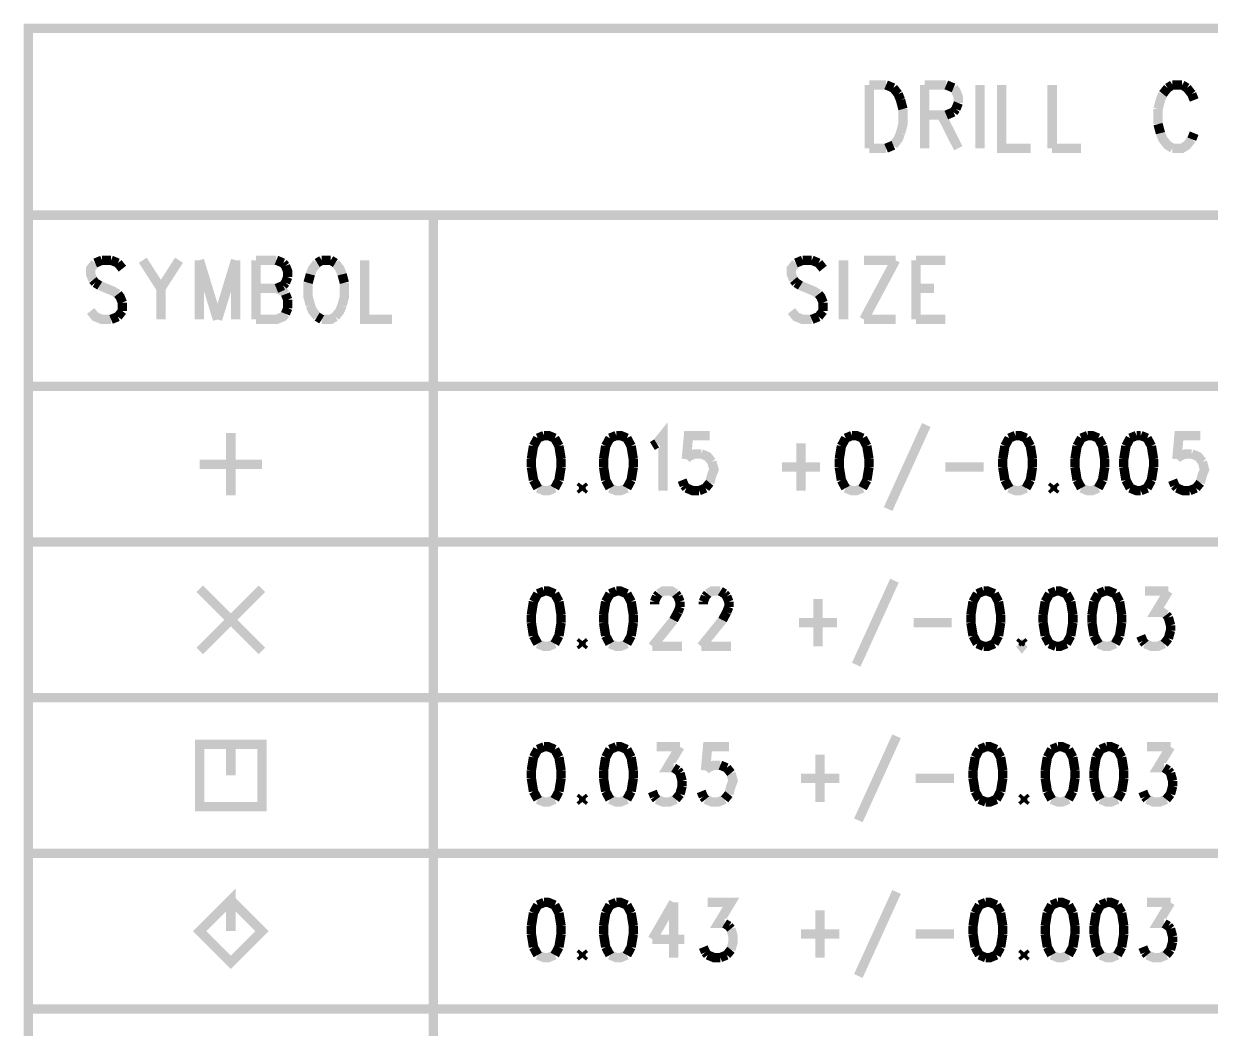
# Model space of a CAD drawing. Extents: x 7.3 to 18.3, y 4.7 to 13.
# Drawn here: x 14.617 to 16.522, y 9.719 to 11.332 of the extents above; entities that cross this region are included whole.
import ezdxf

# ---------------------------------------------------------------- set-up
doc = ezdxf.new("R2010")
doc.units = 0
doc.layers.add('DD_PHO', color=6, linetype='CONTINUOUS')

msp = doc.modelspace()

# ---------------------------------------------------------------- linework, layer by layer
at = {"layer": 'DD_PHO', "const_width": 0.015}
for points in [[(14.625, 11.325), (14.625, 8), (18.275, 8), (18.275, 11.325), (14.625, 11.325)], [(15.975, 11.23421), (15.975, 11.1325)], [(15.975, 11.23421), (16.00204, 11.23421)], [(16.00204, 11.23421), (16.01363, 11.22937)], [(16.06386, 11.23421), (16.06386, 11.1325)], [(16.06386, 11.23421), (16.09863, 11.23421)], [(16.09863, 11.23421), (16.11022, 11.22937)], [(16.15272, 11.23421), (16.15272, 11.1325)], [(16.1875, 11.23421), (16.1875, 11.1325), (16.23386, 11.1325)], [(16.26863, 11.23421), (16.26863, 11.1325)], [(16.46181, 11.23421), (16.45409, 11.22937)], [(16.47727, 11.23421), (16.46181, 11.23421)], [(16.485, 11.22937), (16.47727, 11.23421)], [(16.01363, 11.22937), (16.02136, 11.21968)], [(16.02136, 11.21968), (16.02522, 11.21)], [(16.11022, 11.22937), (16.11409, 11.22453), (16.11795, 11.21484), (16.11795, 11.20515)], [(16.44636, 11.21968), (16.4425, 11.21), (16.43863, 11.19546)], [(16.45409, 11.22937), (16.44636, 11.21968)], [(16.49272, 11.21968), (16.485, 11.22937)], [(16.49659, 11.21), (16.49272, 11.21968)], [(16.02522, 11.21), (16.02909, 11.19546)], [(16.02909, 11.19546), (16.02909, 11.17125), (16.02522, 11.15671)], [(16.11409, 11.19546), (16.11022, 11.19062)], [(16.11795, 11.20515), (16.11409, 11.19546)], [(16.43863, 11.19546), (16.43863, 11.17125)], [(16.09863, 11.18578), (16.06386, 11.18578)], [(16.0909, 11.18578), (16.11795, 11.1325)], [(16.11022, 11.19062), (16.09863, 11.18578)], [(16.02522, 11.15671), (16.02136, 11.14703), (16.01363, 11.13734)], [(16.43863, 11.17125), (16.4425, 11.15671)], [(16.4425, 11.15671), (16.44636, 11.14703), (16.45409, 11.13734), (16.46181, 11.1325)], [(16.49272, 11.14703), (16.49659, 11.15671)], [(16.01363, 11.13734), (16.00204, 11.1325)], [(16.46181, 11.1325), (16.47727, 11.1325), (16.485, 11.13734), (16.49272, 11.14703)], [(16.00204, 11.1325), (15.975, 11.1325)], [(16.26863, 11.1325), (16.315, 11.1325)], [(14.625, 11.025), (18.275, 11.025)], [(15.275, 11.025), (15.275, 8)], [(14.73227, 10.94812), (14.725, 10.93906), (14.725, 10.93), (14.72863, 10.92093)], [(14.74318, 10.95265), (14.73227, 10.94812)], [(14.75772, 10.95265), (14.74318, 10.95265)], [(14.76863, 10.94812), (14.75772, 10.95265)], [(14.7759, 10.93906), (14.76863, 10.94812)], [(14.80863, 10.95265), (14.83772, 10.90734)], [(14.86681, 10.95265), (14.83772, 10.90734)], [(14.89954, 10.95265), (14.89954, 10.8575)], [(14.89954, 10.95265), (14.92863, 10.8575)], [(14.95772, 10.95265), (14.92863, 10.8575)], [(14.95772, 10.95265), (14.95772, 10.8575)], [(14.99045, 10.95265), (14.99045, 10.8575)], [(14.99045, 10.95265), (15.02318, 10.95265)], [(15.02318, 10.95265), (15.03409, 10.94812)], [(15.03409, 10.94812), (15.03772, 10.94359)], [(15.08863, 10.94812), (15.08136, 10.93906), (15.07772, 10.93)], [(15.0959, 10.95265), (15.08863, 10.94812)], [(15.11045, 10.95265), (15.0959, 10.95265)], [(15.11772, 10.94812), (15.11045, 10.95265)], [(15.12863, 10.93), (15.125, 10.93906), (15.11772, 10.94812)], [(15.165, 10.95265), (15.165, 10.8575), (15.20863, 10.8575)], [(15.85727, 10.94812), (15.85, 10.93906), (15.85, 10.93), (15.85363, 10.92093)], [(15.86818, 10.95265), (15.85727, 10.94812)], [(15.88272, 10.95265), (15.86818, 10.95265)], [(15.89363, 10.94812), (15.88272, 10.95265)], [(15.9009, 10.93906), (15.89363, 10.94812)], [(15.93363, 10.95265), (15.93363, 10.8575)], [(16.01727, 10.95265), (15.96636, 10.8575)], [(15.96636, 10.95265), (16.01727, 10.95265)], [(16.05, 10.95265), (16.05, 10.8575)], [(16.05, 10.95265), (16.09727, 10.95265)], [(15.03772, 10.94359), (15.04136, 10.93453), (15.04136, 10.92546)], [(15.07772, 10.93), (15.07409, 10.9164)], [(15.13227, 10.9164), (15.12863, 10.93)], [(14.72863, 10.92093), (14.73227, 10.9164)], [(14.73227, 10.9164), (14.73954, 10.91187)], [(14.73954, 10.91187), (14.76136, 10.90281), (14.76863, 10.89828)], [(15.03409, 10.91187), (15.02318, 10.90734)], [(15.03772, 10.9164), (15.03409, 10.91187)], [(15.04136, 10.92546), (15.03772, 10.9164)], [(15.07409, 10.9164), (15.07409, 10.89375), (15.07772, 10.88015)], [(15.12863, 10.88015), (15.13227, 10.89375), (15.13227, 10.9164)], [(15.85363, 10.92093), (15.85727, 10.9164)], [(15.85727, 10.9164), (15.86454, 10.91187)], [(15.86454, 10.91187), (15.88636, 10.90281), (15.89363, 10.89828)], [(14.76863, 10.89828), (14.77227, 10.89375), (14.7759, 10.88468)], [(14.83772, 10.90734), (14.83772, 10.8575)], [(14.99045, 10.90734), (15.02318, 10.90734), (15.03409, 10.90281), (15.03772, 10.89828)], [(15.03772, 10.89828), (15.04136, 10.88921)], [(15.04136, 10.88921), (15.04136, 10.87562)], [(15.89363, 10.89828), (15.89727, 10.89375), (15.9009, 10.88468)], [(16.05, 10.90734), (16.07909, 10.90734)], [(14.75772, 10.8575), (14.74318, 10.8575), (14.73227, 10.86203), (14.725, 10.87109)], [(14.7759, 10.87109), (14.76863, 10.86203)], [(14.7759, 10.88468), (14.7759, 10.87109)], [(15.04136, 10.87562), (15.03772, 10.86656)], [(15.07772, 10.88015), (15.08136, 10.87109), (15.08863, 10.86203)], [(15.11772, 10.86203), (15.125, 10.87109), (15.12863, 10.88015)], [(15.88272, 10.8575), (15.86818, 10.8575), (15.85727, 10.86203), (15.85, 10.87109)], [(15.9009, 10.87109), (15.89363, 10.86203)], [(15.9009, 10.88468), (15.9009, 10.87109)], [(14.76863, 10.86203), (14.75772, 10.8575)], [(15.03772, 10.86656), (15.03409, 10.86203), (15.02318, 10.8575), (14.99045, 10.8575)], [(15.08863, 10.86203), (15.0959, 10.8575)], [(15.0959, 10.8575), (15.11045, 10.8575), (15.11772, 10.86203)], [(15.89363, 10.86203), (15.88272, 10.8575)], [(15.96636, 10.8575), (16.01727, 10.8575)], [(16.05, 10.8575), (16.09727, 10.8575)], [(18.275, 10.75), (14.625, 10.75)], [(15.63363, 10.65843), (15.64386, 10.67109), (15.64386, 10.5825)], [(16.06659, 10.68796), (16.00522, 10.55296)], [(14.95, 10.675), (14.95, 10.575)], [(15.44272, 10.66687), (15.4359, 10.65421)], [(15.45295, 10.67109), (15.44272, 10.66687)], [(15.47, 10.66687), (15.45977, 10.67109), (15.45295, 10.67109)], [(15.47681, 10.65421), (15.47, 10.66687)], [(15.55863, 10.66687), (15.55181, 10.65421)], [(15.56886, 10.67109), (15.55863, 10.66687)], [(15.5859, 10.66687), (15.57568, 10.67109), (15.56886, 10.67109)], [(15.59272, 10.65421), (15.5859, 10.66687)], [(15.71886, 10.67109), (15.68477, 10.67109), (15.68136, 10.63312)], [(15.93704, 10.66687), (15.93022, 10.65421)], [(15.94727, 10.67109), (15.93704, 10.66687)], [(15.96431, 10.66687), (15.95409, 10.67109), (15.94727, 10.67109)], [(15.97113, 10.65421), (15.96431, 10.66687)], [(16.19954, 10.66687), (16.19272, 10.65421)], [(16.20977, 10.67109), (16.19954, 10.66687)], [(16.22681, 10.66687), (16.21659, 10.67109), (16.20977, 10.67109)], [(16.23363, 10.65421), (16.22681, 10.66687)], [(16.31545, 10.66687), (16.30863, 10.65421)], [(16.32568, 10.67109), (16.31545, 10.66687)], [(16.34272, 10.66687), (16.3325, 10.67109), (16.32568, 10.67109)], [(16.34954, 10.65421), (16.34272, 10.66687)], [(16.39386, 10.66687), (16.38704, 10.65421)], [(16.40409, 10.67109), (16.39386, 10.66687)], [(16.4109, 10.67109), (16.40409, 10.67109)], [(16.42113, 10.66687), (16.4109, 10.67109)], [(16.42795, 10.65421), (16.42113, 10.66687)], [(16.50636, 10.67109), (16.47227, 10.67109), (16.46886, 10.63312)], [(15.4359, 10.65421), (15.4325, 10.63312)], [(15.48022, 10.63312), (15.47681, 10.65421)], [(15.55181, 10.65421), (15.5484, 10.63312)], [(15.59613, 10.63312), (15.59272, 10.65421)], [(15.62681, 10.65421), (15.63363, 10.65843)], [(15.68136, 10.63312), (15.68477, 10.63734), (15.695, 10.64156), (15.70522, 10.64156)], [(15.70522, 10.64156), (15.71545, 10.63734), (15.72227, 10.6289)], [(15.86545, 10.65843), (15.86545, 10.5825)], [(15.93022, 10.65421), (15.92681, 10.63312)], [(15.97454, 10.63312), (15.97113, 10.65421)], [(16.19272, 10.65421), (16.18931, 10.63312)], [(16.23704, 10.63312), (16.23363, 10.65421)], [(16.30863, 10.65421), (16.30522, 10.63312)], [(16.35295, 10.63312), (16.34954, 10.65421)], [(16.38704, 10.65421), (16.38363, 10.63312)], [(16.43136, 10.63312), (16.42795, 10.65421)], [(16.46886, 10.63312), (16.47227, 10.63734), (16.4825, 10.64156), (16.49272, 10.64156)], [(16.49272, 10.64156), (16.50295, 10.63734), (16.50977, 10.6289)], [(14.9, 10.625), (15, 10.625)], [(15.4325, 10.63312), (15.4325, 10.62046)], [(15.48022, 10.62046), (15.48022, 10.63312)], [(15.5484, 10.63312), (15.5484, 10.62046)], [(15.59613, 10.62046), (15.59613, 10.63312)], [(15.72227, 10.6289), (15.72568, 10.61625), (15.72227, 10.60781), (15.71886, 10.59515)], [(15.92681, 10.63312), (15.92681, 10.62046)], [(15.97454, 10.62046), (15.97454, 10.63312)], [(16.18931, 10.63312), (16.18931, 10.62046)], [(16.23704, 10.62046), (16.23704, 10.63312)], [(16.30522, 10.63312), (16.30522, 10.62046)], [(16.35295, 10.62046), (16.35295, 10.63312)], [(16.38363, 10.63312), (16.38363, 10.62046)], [(16.43136, 10.62046), (16.43136, 10.63312)], [(16.50977, 10.6289), (16.51318, 10.61625), (16.50977, 10.60781), (16.50636, 10.59515)], [(15.4325, 10.62046), (15.4359, 10.59937)], [(15.47681, 10.59937), (15.48022, 10.62046)], [(15.5484, 10.62046), (15.55181, 10.59937)], [(15.59272, 10.59937), (15.59613, 10.62046)], [(15.83477, 10.62046), (15.89613, 10.62046)], [(15.92681, 10.62046), (15.93022, 10.59937)], [(15.97113, 10.59937), (15.97454, 10.62046)], [(16.09727, 10.62046), (16.15863, 10.62046)], [(16.18931, 10.62046), (16.19272, 10.59937)], [(16.23363, 10.59937), (16.23704, 10.62046)], [(16.30522, 10.62046), (16.30863, 10.59937)], [(16.34954, 10.59937), (16.35295, 10.62046)], [(16.38363, 10.62046), (16.38704, 10.59937)], [(16.42795, 10.59937), (16.43136, 10.62046)], [(15.4359, 10.59937), (15.44272, 10.58671)], [(15.44272, 10.58671), (15.45295, 10.5825), (15.45977, 10.5825), (15.47, 10.58671)], [(15.47, 10.58671), (15.47681, 10.59937)], [(15.51431, 10.59093), (15.5109, 10.58671)], [(15.5109, 10.58671), (15.51431, 10.5825)], [(15.51772, 10.58671), (15.51431, 10.59093)], [(15.51431, 10.5825), (15.51772, 10.58671)], [(15.55181, 10.59937), (15.55863, 10.58671)], [(15.55863, 10.58671), (15.56886, 10.5825), (15.57568, 10.5825), (15.5859, 10.58671)], [(15.5859, 10.58671), (15.59272, 10.59937)], [(15.67795, 10.59093), (15.67454, 10.59937)], [(15.68136, 10.58671), (15.67795, 10.59093)], [(15.70181, 10.5825), (15.69159, 10.5825), (15.68136, 10.58671)], [(15.71204, 10.58671), (15.70181, 10.5825)], [(15.71886, 10.59515), (15.71204, 10.58671)], [(15.93022, 10.59937), (15.93704, 10.58671)], [(15.93704, 10.58671), (15.94727, 10.5825), (15.95409, 10.5825), (15.96431, 10.58671)], [(15.96431, 10.58671), (15.97113, 10.59937)], [(16.19272, 10.59937), (16.19954, 10.58671)], [(16.19954, 10.58671), (16.20977, 10.5825), (16.21659, 10.5825), (16.22681, 10.58671)], [(16.22681, 10.58671), (16.23363, 10.59937)], [(16.27113, 10.59093), (16.26772, 10.58671)], [(16.26772, 10.58671), (16.27113, 10.5825)], [(16.27454, 10.58671), (16.27113, 10.59093)], [(16.27113, 10.5825), (16.27454, 10.58671)], [(16.30863, 10.59937), (16.31545, 10.58671)], [(16.31545, 10.58671), (16.32568, 10.5825), (16.3325, 10.5825), (16.34272, 10.58671)], [(16.34272, 10.58671), (16.34954, 10.59937)], [(16.38704, 10.59937), (16.39386, 10.58671)], [(16.39386, 10.58671), (16.40409, 10.5825), (16.4109, 10.5825)], [(16.4109, 10.5825), (16.42113, 10.58671)], [(16.42113, 10.58671), (16.42795, 10.59937)], [(16.46545, 10.59093), (16.46204, 10.59937)], [(16.46886, 10.58671), (16.46545, 10.59093)], [(16.48931, 10.5825), (16.47909, 10.5825), (16.46886, 10.58671)], [(16.49954, 10.58671), (16.48931, 10.5825)], [(16.50636, 10.59515), (16.49954, 10.58671)], [(14.625, 10.5), (18.275, 10.5)], [(16.01545, 10.43796), (15.95409, 10.30296)], [(14.9, 10.425), (15, 10.325)], [(15, 10.425), (14.9, 10.325)], [(15.44272, 10.41687), (15.4359, 10.40421)], [(15.45295, 10.42109), (15.44272, 10.41687)], [(15.47, 10.41687), (15.45977, 10.42109), (15.45295, 10.42109)], [(15.47681, 10.40421), (15.47, 10.41687)], [(15.55863, 10.41687), (15.55181, 10.40421)], [(15.56886, 10.42109), (15.55863, 10.41687)], [(15.5859, 10.41687), (15.57568, 10.42109), (15.56886, 10.42109)], [(15.59272, 10.40421), (15.5859, 10.41687)], [(15.63363, 10.41265), (15.63704, 10.41687)], [(15.63704, 10.41687), (15.64386, 10.42109), (15.6575, 10.42109), (15.66431, 10.41687)], [(15.66431, 10.41687), (15.66772, 10.41265)], [(15.71204, 10.41265), (15.71545, 10.41687)], [(15.71545, 10.41687), (15.72227, 10.42109), (15.7359, 10.42109)], [(15.7359, 10.42109), (15.74272, 10.41687)], [(15.74272, 10.41687), (15.74613, 10.41265)], [(16.1484, 10.41687), (16.14159, 10.40421)], [(16.15863, 10.42109), (16.1484, 10.41687)], [(16.17568, 10.41687), (16.16545, 10.42109), (16.15863, 10.42109)], [(16.1825, 10.40421), (16.17568, 10.41687)], [(16.26431, 10.41687), (16.2575, 10.40421)], [(16.27454, 10.42109), (16.26431, 10.41687)], [(16.29159, 10.41687), (16.28136, 10.42109), (16.27454, 10.42109)], [(16.2984, 10.40421), (16.29159, 10.41687)], [(16.34272, 10.41687), (16.3359, 10.40421)], [(16.35295, 10.42109), (16.34272, 10.41687)], [(16.37, 10.41687), (16.35977, 10.42109), (16.35295, 10.42109)], [(16.37681, 10.40421), (16.37, 10.41687)], [(16.41772, 10.42109), (16.45522, 10.42109)], [(16.45522, 10.42109), (16.43477, 10.38734), (16.445, 10.38734), (16.45181, 10.38312)], [(15.4359, 10.40421), (15.4325, 10.38312)], [(15.48022, 10.38312), (15.47681, 10.40421)], [(15.55181, 10.40421), (15.5484, 10.38312)], [(15.59613, 10.38312), (15.59272, 10.40421)], [(15.63022, 10.40421), (15.63363, 10.41265)], [(15.63022, 10.4), (15.63022, 10.40421)], [(15.66772, 10.41265), (15.67113, 10.40421)], [(15.67113, 10.39578), (15.66772, 10.38734)], [(15.67113, 10.40421), (15.67113, 10.39578)], [(15.70863, 10.40421), (15.71204, 10.41265)], [(15.70863, 10.4), (15.70863, 10.40421)], [(15.74613, 10.41265), (15.74954, 10.40421)], [(15.74954, 10.39578), (15.74613, 10.38734)], [(15.74954, 10.40421), (15.74954, 10.39578)], [(15.89272, 10.40843), (15.89272, 10.3325)], [(16.14159, 10.40421), (16.13818, 10.38312)], [(16.1859, 10.38312), (16.1825, 10.40421)], [(16.2575, 10.40421), (16.25409, 10.38312)], [(16.30181, 10.38312), (16.2984, 10.40421)], [(16.3359, 10.40421), (16.3325, 10.38312)], [(16.38022, 10.38312), (16.37681, 10.40421)], [(15.4325, 10.38312), (15.4325, 10.37046)], [(15.48022, 10.37046), (15.48022, 10.38312)], [(15.5484, 10.38312), (15.5484, 10.37046)], [(15.59613, 10.37046), (15.59613, 10.38312)], [(15.6609, 10.37468), (15.62681, 10.3325)], [(15.66772, 10.38734), (15.6609, 10.37468)], [(15.73931, 10.37468), (15.70522, 10.3325)], [(15.74613, 10.38734), (15.73931, 10.37468)], [(16.13818, 10.38312), (16.13818, 10.37046)], [(16.1859, 10.37046), (16.1859, 10.38312)], [(16.25409, 10.38312), (16.25409, 10.37046)], [(16.30181, 10.37046), (16.30181, 10.38312)], [(16.3325, 10.38312), (16.3325, 10.37046)], [(16.38022, 10.37046), (16.38022, 10.38312)], [(16.45181, 10.38312), (16.45522, 10.3789)], [(16.45522, 10.3789), (16.45863, 10.36625)], [(15.4325, 10.37046), (15.4359, 10.34937)], [(15.47681, 10.34937), (15.48022, 10.37046)], [(15.5484, 10.37046), (15.55181, 10.34937)], [(15.59272, 10.34937), (15.59613, 10.37046)], [(15.86204, 10.37046), (15.9234, 10.37046)], [(16.04613, 10.37046), (16.1075, 10.37046)], [(16.13818, 10.37046), (16.14159, 10.34937)], [(16.1825, 10.34937), (16.1859, 10.37046)], [(16.25409, 10.37046), (16.2575, 10.34937)], [(16.2984, 10.34937), (16.30181, 10.37046)], [(16.3325, 10.37046), (16.3359, 10.34937)], [(16.37681, 10.34937), (16.38022, 10.37046)], [(16.45863, 10.35781), (16.45522, 10.34515)], [(16.45863, 10.36625), (16.45863, 10.35781)], [(15.4359, 10.34937), (15.44272, 10.33671)], [(15.44272, 10.33671), (15.45295, 10.3325), (15.45977, 10.3325), (15.47, 10.33671)], [(15.47, 10.33671), (15.47681, 10.34937)], [(15.51431, 10.34093), (15.5109, 10.33671)], [(15.5109, 10.33671), (15.51431, 10.3325)], [(15.51772, 10.33671), (15.51431, 10.34093)], [(15.51431, 10.3325), (15.51772, 10.33671)], [(15.55181, 10.34937), (15.55863, 10.33671)], [(15.55863, 10.33671), (15.56886, 10.3325), (15.57568, 10.3325), (15.5859, 10.33671)], [(15.5859, 10.33671), (15.59272, 10.34937)], [(16.14159, 10.34937), (16.1484, 10.33671)], [(16.1484, 10.33671), (16.15863, 10.3325)], [(16.15863, 10.3325), (16.16545, 10.3325), (16.17568, 10.33671)], [(16.17568, 10.33671), (16.1825, 10.34937)], [(16.22, 10.34093), (16.21659, 10.33671)], [(16.21659, 10.33671), (16.22, 10.3325), (16.2234, 10.33671)], [(16.2234, 10.33671), (16.22, 10.34093)], [(16.2575, 10.34937), (16.26431, 10.33671)], [(16.26431, 10.33671), (16.27454, 10.3325)], [(16.27454, 10.3325), (16.28136, 10.3325), (16.29159, 10.33671)], [(16.29159, 10.33671), (16.2984, 10.34937)], [(16.3359, 10.34937), (16.34272, 10.33671)], [(16.34272, 10.33671), (16.35295, 10.3325), (16.35977, 10.3325), (16.37, 10.33671)], [(16.37, 10.33671), (16.37681, 10.34937)], [(16.41431, 10.34093), (16.4109, 10.34937)], [(16.41772, 10.33671), (16.41431, 10.34093)], [(16.4484, 10.33671), (16.43818, 10.3325), (16.42795, 10.3325), (16.41772, 10.33671)], [(16.45522, 10.34515), (16.4484, 10.33671)], [(15.62681, 10.3325), (15.67454, 10.3325)], [(15.70522, 10.3325), (15.75295, 10.3325)], [(14.625, 10.25), (18.275, 10.25)], [(16.01886, 10.18796), (15.9575, 10.05296)], [(14.95, 10.125), (14.95, 10.175), (14.9, 10.175), (14.9, 10.075), (15, 10.075), (15, 10.175), (14.95, 10.175)], [(15.44272, 10.16687), (15.4359, 10.15421)], [(15.45295, 10.17109), (15.44272, 10.16687)], [(15.47, 10.16687), (15.45977, 10.17109), (15.45295, 10.17109)], [(15.47681, 10.15421), (15.47, 10.16687)], [(15.55863, 10.16687), (15.55181, 10.15421)], [(15.56886, 10.17109), (15.55863, 10.16687)], [(15.5859, 10.16687), (15.57568, 10.17109), (15.56886, 10.17109)], [(15.59272, 10.15421), (15.5859, 10.16687)], [(15.63363, 10.17109), (15.67113, 10.17109)], [(15.67113, 10.17109), (15.65068, 10.13734), (15.6609, 10.13734)], [(15.74954, 10.17109), (15.71545, 10.17109), (15.71204, 10.13312)], [(16.15181, 10.16687), (16.145, 10.15421)], [(16.16204, 10.17109), (16.15181, 10.16687)], [(16.17909, 10.16687), (16.16886, 10.17109), (16.16204, 10.17109)], [(16.1859, 10.15421), (16.17909, 10.16687)], [(16.26772, 10.16687), (16.2609, 10.15421)], [(16.27795, 10.17109), (16.26772, 10.16687)], [(16.295, 10.16687), (16.28477, 10.17109), (16.27795, 10.17109)], [(16.30181, 10.15421), (16.295, 10.16687)], [(16.34613, 10.16687), (16.33931, 10.15421)], [(16.35636, 10.17109), (16.34613, 10.16687)], [(16.3734, 10.16687), (16.36318, 10.17109), (16.35636, 10.17109)], [(16.38022, 10.15421), (16.3734, 10.16687)], [(16.42113, 10.17109), (16.45863, 10.17109)], [(16.45863, 10.17109), (16.43818, 10.13734), (16.4484, 10.13734)], [(15.4359, 10.15421), (15.4325, 10.13312)], [(15.48022, 10.13312), (15.47681, 10.15421)], [(15.55181, 10.15421), (15.5484, 10.13312)], [(15.59613, 10.13312), (15.59272, 10.15421)], [(15.89613, 10.15843), (15.89613, 10.0825)], [(16.145, 10.15421), (16.14159, 10.13312)], [(16.18931, 10.13312), (16.1859, 10.15421)], [(16.2609, 10.15421), (16.2575, 10.13312)], [(16.30522, 10.13312), (16.30181, 10.15421)], [(16.33931, 10.15421), (16.3359, 10.13312)], [(16.38363, 10.13312), (16.38022, 10.15421)], [(15.4325, 10.13312), (15.4325, 10.12046)], [(15.48022, 10.12046), (15.48022, 10.13312)], [(15.5484, 10.13312), (15.5484, 10.12046)], [(15.59613, 10.12046), (15.59613, 10.13312)], [(15.6609, 10.13734), (15.66772, 10.13312)], [(15.66772, 10.13312), (15.67113, 10.1289)], [(15.67113, 10.1289), (15.67454, 10.11625)], [(15.71204, 10.13312), (15.71545, 10.13734), (15.72568, 10.14156), (15.7359, 10.14156)], [(15.7359, 10.14156), (15.74613, 10.13734)], [(15.74613, 10.13734), (15.75295, 10.1289)], [(15.75295, 10.1289), (15.75636, 10.11625), (15.75295, 10.10781), (15.74954, 10.09515)], [(16.14159, 10.13312), (16.14159, 10.12046)], [(16.18931, 10.12046), (16.18931, 10.13312)], [(16.2575, 10.13312), (16.2575, 10.12046)], [(16.30522, 10.12046), (16.30522, 10.13312)], [(16.3359, 10.13312), (16.3359, 10.12046)], [(16.38363, 10.12046), (16.38363, 10.13312)], [(16.4484, 10.13734), (16.45522, 10.13312)], [(16.45522, 10.13312), (16.45863, 10.1289)], [(16.45863, 10.1289), (16.46204, 10.11625)], [(15.4325, 10.12046), (15.4359, 10.09937)], [(15.47681, 10.09937), (15.48022, 10.12046)], [(15.5484, 10.12046), (15.55181, 10.09937)], [(15.59272, 10.09937), (15.59613, 10.12046)], [(15.67454, 10.11625), (15.67454, 10.10781)], [(15.86545, 10.12046), (15.92681, 10.12046)], [(16.04954, 10.12046), (16.1109, 10.12046)], [(16.14159, 10.12046), (16.145, 10.09937)], [(16.1859, 10.09937), (16.18931, 10.12046)], [(16.2575, 10.12046), (16.2609, 10.09937)], [(16.30181, 10.09937), (16.30522, 10.12046)], [(16.3359, 10.12046), (16.33931, 10.09937)], [(16.38022, 10.09937), (16.38363, 10.12046)], [(16.46204, 10.11625), (16.46204, 10.10781)], [(15.4359, 10.09937), (15.44272, 10.08671)], [(15.47, 10.08671), (15.47681, 10.09937)], [(15.51431, 10.09093), (15.5109, 10.08671)], [(15.51772, 10.08671), (15.51431, 10.09093)], [(15.55181, 10.09937), (15.55863, 10.08671)], [(15.5859, 10.08671), (15.59272, 10.09937)], [(15.63022, 10.09093), (15.62681, 10.09937)], [(15.63363, 10.08671), (15.63022, 10.09093)], [(15.67113, 10.09515), (15.66431, 10.08671)], [(15.67454, 10.10781), (15.67113, 10.09515)], [(15.70863, 10.09093), (15.70522, 10.09937)], [(15.71204, 10.08671), (15.70863, 10.09093)], [(15.74954, 10.09515), (15.74272, 10.08671)], [(16.145, 10.09937), (16.15181, 10.08671)], [(16.17909, 10.08671), (16.1859, 10.09937)], [(16.2234, 10.09093), (16.22, 10.08671)], [(16.22681, 10.08671), (16.2234, 10.09093)], [(16.2609, 10.09937), (16.26772, 10.08671)], [(16.295, 10.08671), (16.30181, 10.09937)], [(16.33931, 10.09937), (16.34613, 10.08671)], [(16.3734, 10.08671), (16.38022, 10.09937)], [(16.41772, 10.09093), (16.41431, 10.09937)], [(16.42113, 10.08671), (16.41772, 10.09093)], [(16.45863, 10.09515), (16.45181, 10.08671)], [(16.46204, 10.10781), (16.45863, 10.09515)], [(15.44272, 10.08671), (15.45295, 10.0825), (15.45977, 10.0825), (15.47, 10.08671)], [(15.5109, 10.08671), (15.51431, 10.0825)], [(15.51431, 10.0825), (15.51772, 10.08671)], [(15.55863, 10.08671), (15.56886, 10.0825), (15.57568, 10.0825), (15.5859, 10.08671)], [(15.66431, 10.08671), (15.65409, 10.0825), (15.64386, 10.0825), (15.63363, 10.08671)], [(15.74272, 10.08671), (15.7325, 10.0825), (15.72227, 10.0825), (15.71204, 10.08671)], [(16.15181, 10.08671), (16.16204, 10.0825)], [(16.16204, 10.0825), (16.16886, 10.0825), (16.17909, 10.08671)], [(16.22, 10.08671), (16.2234, 10.0825)], [(16.2234, 10.0825), (16.22681, 10.08671)], [(16.26772, 10.08671), (16.27795, 10.0825), (16.28477, 10.0825), (16.295, 10.08671)], [(16.34613, 10.08671), (16.35636, 10.0825), (16.36318, 10.0825), (16.3734, 10.08671)], [(16.45181, 10.08671), (16.44159, 10.0825), (16.43136, 10.0825), (16.42113, 10.08671)], [(14.625, 10), (18.275, 10)], [(16.01886, 9.93796), (15.9575, 9.80296)], [(14.95, 9.875), (14.95, 9.925), (14.9, 9.875), (14.95, 9.825), (15, 9.875), (14.95, 9.925)], [(15.45295, 9.92109), (15.44272, 9.91687)], [(15.47, 9.91687), (15.45977, 9.92109), (15.45295, 9.92109)], [(15.56886, 9.92109), (15.55863, 9.91687)], [(15.5859, 9.91687), (15.57568, 9.92109), (15.56886, 9.92109)], [(15.6609, 9.92109), (15.62681, 9.86203)], [(15.6609, 9.92109), (15.6609, 9.8325)], [(15.71545, 9.92109), (15.75295, 9.92109), (15.7325, 9.88734), (15.74272, 9.88734)], [(16.16204, 9.92109), (16.15181, 9.91687)], [(16.17909, 9.91687), (16.16886, 9.92109), (16.16204, 9.92109)], [(16.27795, 9.92109), (16.26772, 9.91687)], [(16.295, 9.91687), (16.28477, 9.92109), (16.27795, 9.92109)], [(16.35636, 9.92109), (16.34613, 9.91687)], [(16.3734, 9.91687), (16.36318, 9.92109), (16.35636, 9.92109)], [(16.42113, 9.92109), (16.45863, 9.92109)], [(16.45863, 9.92109), (16.43818, 9.88734), (16.4484, 9.88734)], [(15.4359, 9.90421), (15.4325, 9.88312)], [(15.44272, 9.91687), (15.4359, 9.90421)], [(15.47681, 9.90421), (15.47, 9.91687)], [(15.48022, 9.88312), (15.47681, 9.90421)], [(15.55181, 9.90421), (15.5484, 9.88312)], [(15.55863, 9.91687), (15.55181, 9.90421)], [(15.59272, 9.90421), (15.5859, 9.91687)], [(15.59613, 9.88312), (15.59272, 9.90421)], [(15.89613, 9.90843), (15.89613, 9.8325)], [(16.145, 9.90421), (16.14159, 9.88312)], [(16.15181, 9.91687), (16.145, 9.90421)], [(16.1859, 9.90421), (16.17909, 9.91687)], [(16.18931, 9.88312), (16.1859, 9.90421)], [(16.2609, 9.90421), (16.2575, 9.88312)], [(16.26772, 9.91687), (16.2609, 9.90421)], [(16.30181, 9.90421), (16.295, 9.91687)], [(16.30522, 9.88312), (16.30181, 9.90421)], [(16.33931, 9.90421), (16.3359, 9.88312)], [(16.34613, 9.91687), (16.33931, 9.90421)], [(16.38022, 9.90421), (16.3734, 9.91687)], [(16.38363, 9.88312), (16.38022, 9.90421)], [(15.4325, 9.88312), (15.4325, 9.87046)], [(15.48022, 9.87046), (15.48022, 9.88312)], [(15.5484, 9.88312), (15.5484, 9.87046)], [(15.59613, 9.87046), (15.59613, 9.88312)], [(15.74272, 9.88734), (15.74954, 9.88312)], [(15.74954, 9.88312), (15.75295, 9.8789)], [(16.14159, 9.88312), (16.14159, 9.87046)], [(16.18931, 9.87046), (16.18931, 9.88312)], [(16.2575, 9.88312), (16.2575, 9.87046)], [(16.30522, 9.87046), (16.30522, 9.88312)], [(16.3359, 9.88312), (16.3359, 9.87046)], [(16.38363, 9.87046), (16.38363, 9.88312)], [(16.4484, 9.88734), (16.45522, 9.88312)], [(16.45522, 9.88312), (16.45863, 9.8789)], [(15.4325, 9.87046), (15.4359, 9.84937)], [(15.47681, 9.84937), (15.48022, 9.87046)], [(15.5484, 9.87046), (15.55181, 9.84937)], [(15.59272, 9.84937), (15.59613, 9.87046)], [(15.62681, 9.86203), (15.67795, 9.86203)], [(15.75295, 9.8789), (15.75636, 9.86625), (15.75636, 9.85781), (15.75295, 9.84515)], [(15.86545, 9.87046), (15.92681, 9.87046)], [(16.04954, 9.87046), (16.1109, 9.87046)], [(16.14159, 9.87046), (16.145, 9.84937)], [(16.1859, 9.84937), (16.18931, 9.87046)], [(16.2575, 9.87046), (16.2609, 9.84937)], [(16.30181, 9.84937), (16.30522, 9.87046)], [(16.3359, 9.87046), (16.33931, 9.84937)], [(16.38022, 9.84937), (16.38363, 9.87046)], [(16.45863, 9.8789), (16.46204, 9.86625)], [(16.46204, 9.86625), (16.46204, 9.85781)], [(15.4359, 9.84937), (15.44272, 9.83671)], [(15.47, 9.83671), (15.47681, 9.84937)], [(15.55181, 9.84937), (15.55863, 9.83671)], [(15.5859, 9.83671), (15.59272, 9.84937)], [(15.71204, 9.84093), (15.70863, 9.84937)], [(15.75295, 9.84515), (15.74613, 9.83671)], [(16.145, 9.84937), (16.15181, 9.83671)], [(16.17909, 9.83671), (16.1859, 9.84937)], [(16.2609, 9.84937), (16.26772, 9.83671)], [(16.295, 9.83671), (16.30181, 9.84937)], [(16.33931, 9.84937), (16.34613, 9.83671)], [(16.3734, 9.83671), (16.38022, 9.84937)], [(16.41772, 9.84093), (16.41431, 9.84937)], [(16.45863, 9.84515), (16.45181, 9.83671)], [(16.46204, 9.85781), (16.45863, 9.84515)], [(15.44272, 9.83671), (15.45295, 9.8325), (15.45977, 9.8325), (15.47, 9.83671)], [(15.51431, 9.84093), (15.5109, 9.83671)], [(15.5109, 9.83671), (15.51431, 9.8325)], [(15.51772, 9.83671), (15.51431, 9.84093)], [(15.51431, 9.8325), (15.51772, 9.83671)], [(15.55863, 9.83671), (15.56886, 9.8325), (15.57568, 9.8325), (15.5859, 9.83671)], [(15.71545, 9.83671), (15.71204, 9.84093)], [(15.7359, 9.8325), (15.72568, 9.8325), (15.71545, 9.83671)], [(15.74613, 9.83671), (15.7359, 9.8325)], [(16.15181, 9.83671), (16.16204, 9.8325)], [(16.16204, 9.8325), (16.16886, 9.8325), (16.17909, 9.83671)], [(16.2234, 9.84093), (16.22, 9.83671)], [(16.22, 9.83671), (16.2234, 9.8325)], [(16.22681, 9.83671), (16.2234, 9.84093)], [(16.2234, 9.8325), (16.22681, 9.83671)], [(16.26772, 9.83671), (16.27795, 9.8325), (16.28477, 9.8325), (16.295, 9.83671)], [(16.34613, 9.83671), (16.35636, 9.8325), (16.36318, 9.8325), (16.3734, 9.83671)], [(16.42113, 9.83671), (16.41772, 9.84093)], [(16.45181, 9.83671), (16.44159, 9.8325), (16.43136, 9.8325), (16.42113, 9.83671)], [(14.625, 9.75), (18.275, 9.75)]]:
    msp.add_lwpolyline(points, dxfattribs=at)

doc.saveas('drawing.dxf')
